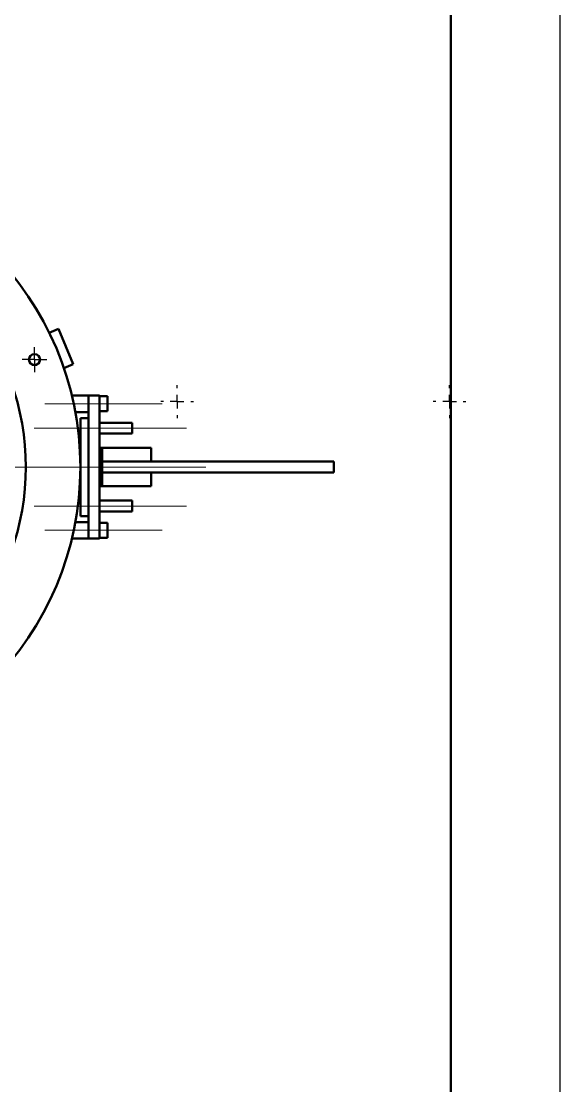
# Model space of a CAD drawing. Header units: millimetres. Extents: x 0 to 420, y 0 to 297.
# Drawn here: x 370.6 to 420, y 148.3 to 245.9 of the extents above; entities that cross this region are included whole.
import ezdxf

# ---------------------------------------------------------------- set-up
doc = ezdxf.new("R2010")
doc.units = ezdxf.units.MM
doc.linetypes.add('CENTERX2', pattern=[20.32, 12.7, -2.54, 2.54, -2.54])
doc.layers.add('2_细实线层', color=4, linetype='Continuous')
doc.layers.add('9中心线层', color=1, linetype='Continuous')
doc.layers.add('4_图框轮廓', color=1, linetype='Continuous', lineweight=50)

# ---------------------------------------------------------------- blocks, each defined once
blk = doc.blocks.new('SW_CENTERMARKSYMBOL_0')
at = {"layer": '9中心线层', "color": 0}
for p, q in [((0, 1.25), (0, 1.5)), ((-1.25, 0), (-1.5, 0)), ((0, 0), (-0.625, 0)), ((0, 0), (0, 0.625)), ((0, 0), (0, -0.625)), ((0, 0), (0.625, 0)), ((1.25, 0), (1.5, 0)), ((0, -1.25), (0, -1.5))]:
    blk.add_line(p, q, dxfattribs=at)
blk = doc.blocks.new('SW_CENTERMARKSYMBOL_1')
at = {"layer": '9中心线层', "color": 0}
for p, q in [((0, 1.25), (0, 1.5)), ((-1.25, 0), (-1.5, 0)), ((0, 0), (-0.625, 0)), ((0, 0), (0, 0.625)), ((0, 0), (0, -0.625)), ((0, 0), (0.625, 0)), ((1.25, 0), (1.5, 0)), ((0, -1.25), (0, -1.5))]:
    blk.add_line(p, q, dxfattribs=at)
blk = doc.blocks.new('SW_CENTERMARKSYMBOL_137')
at = {"layer": '9中心线层', "color": 0}
for p, q in [((0, 0.625), (0, 1.1375)), ((-0.625, 0), (-1.1375, 0)), ((0, 0), (-0.625, 0)), ((0, 0), (0, 0.625)), ((0, 0), (0, -0.625)), ((0, 0), (0.625, 0)), ((0.625, 0), (1.1375, 0)), ((0, -0.625), (0, -1.1375))]:
    blk.add_line(p, q, dxfattribs=at)

msp = doc.modelspace()

# ---------------------------------------------------------------- linework, layer by layer
at = {"color": 7, "linetype": 'Continuous', "lineweight": 50}
for p, q in [((373.148, 217.311), (374.007, 217.667)), ((374.007, 217.667), (375.347, 214.433)), ((375.347, 214.433), (374.488, 214.077)), ((376.75, 211.55), (375.223, 211.55)), ((377.75, 211.55), (376.75, 211.55)), ((376.75, 211.55), (376.75, 198.45)), ((376.75, 210.05), (376.75, 211.55)), ((377.75, 211.55), (377.75, 198.45)), ((378.5, 211.488), (377.75, 211.488)), ((378.5, 210.8), (378.5, 211.488)), ((375.541, 210.05), (376.75, 210.05)), ((377.75, 210.113), (378.5, 210.113)), ((378.5, 210.113), (378.5, 210.8)), ((376.75, 209.5), (376, 209.5)), ((376, 200.5), (376, 209.5)), ((380.75, 209.07), (377.75, 209.07)), ((380.75, 209.07), (380.75, 208.57)), ((377.75, 208.07), (380.75, 208.07)), ((380.75, 208.57), (380.75, 208.07)), ((376, 207.5), (375.888, 207.5)), ((377.975, 206.75), (377.75, 206.75)), ((377.975, 206.75), (377.975, 205)), ((378, 206), (377.975, 206)), ((382.5, 206.75), (378, 206.75)), ((378, 205.5), (378, 206.75)), ((382.5, 205.5), (382.5, 206.75)), ((377.975, 205), (377.975, 203.25)), ((378, 204.5), (378, 205.5)), ((399.25, 205.5), (378, 205.5)), ((399.25, 204.5), (399.25, 205.5)), ((399.25, 204.5), (378, 204.5)), ((378, 203.25), (378, 204.5)), ((382.5, 203.25), (382.5, 204.5)), ((377.75, 203.25), (377.975, 203.25)), ((377.975, 204), (378, 204)), ((378, 203.25), (382.5, 203.25)), ((375.888, 202.5), (376, 202.5)), ((380.75, 201.93), (377.75, 201.93)), ((380.75, 201.93), (380.75, 201.43)), ((380.75, 201.43), (380.75, 200.93)), ((376, 200.5), (376.75, 200.5)), ((377.75, 200.93), (380.75, 200.93)), ((376.75, 199.95), (375.541, 199.95)), ((376.75, 198.45), (376.75, 199.95)), ((378.5, 199.887), (377.75, 199.887)), ((378.5, 199.2), (378.5, 199.887)), ((378.5, 198.512), (378.5, 199.2)), ((375.223, 198.45), (376.75, 198.45)), ((377.75, 198.45), (376.75, 198.45)), ((377.75, 198.512), (378.5, 198.512))]:
    msp.add_line(p, q, dxfattribs=at)
for centre, radius in [((348, 205), 28), ((371.79, 214.854), 0.512), ((371.79, 214.854), 0.5)]:
    msp.add_circle(centre, radius, dxfattribs=at)
msp.add_arc((348, 205), 23, 319.36368, 40.63632, dxfattribs=at)
at = {"layer": '2_细实线层'}
msp.add_line((419.988, 296.766), (419.988, -0.234), dxfattribs=at)
at = {"layer": '4_图框轮廓'}
msp.add_line((409.988, 286.766), (409.988, 9.766), dxfattribs=at)
at = {"layer": '9中心线层', "linetype": 'CENTERX2', "lineweight": 18, "ltscale": 2.5}
for p, q in [((372.75, 210.8), (383.5, 210.8)), ((385.75, 208.57), (371.75, 208.57)), ((378, 205), (357.25, 205)), ((387.5, 205), (378, 205)), ((385.75, 201.43), (371.75, 201.43)), ((372.75, 199.2), (383.5, 199.2))]:
    msp.add_line(p, q, dxfattribs=at)

# ---------------------------------------------------------------- block references
at = {"layer": '9中心线层'}
for name, p in [('SW_CENTERMARKSYMBOL_137', (371.79, 214.854)), ('SW_CENTERMARKSYMBOL_1', (384.877, 211)), ('SW_CENTERMARKSYMBOL_0', (409.877, 211))]:
    msp.add_blockref(name, p, dxfattribs=at)

doc.saveas('drawing.dxf')
